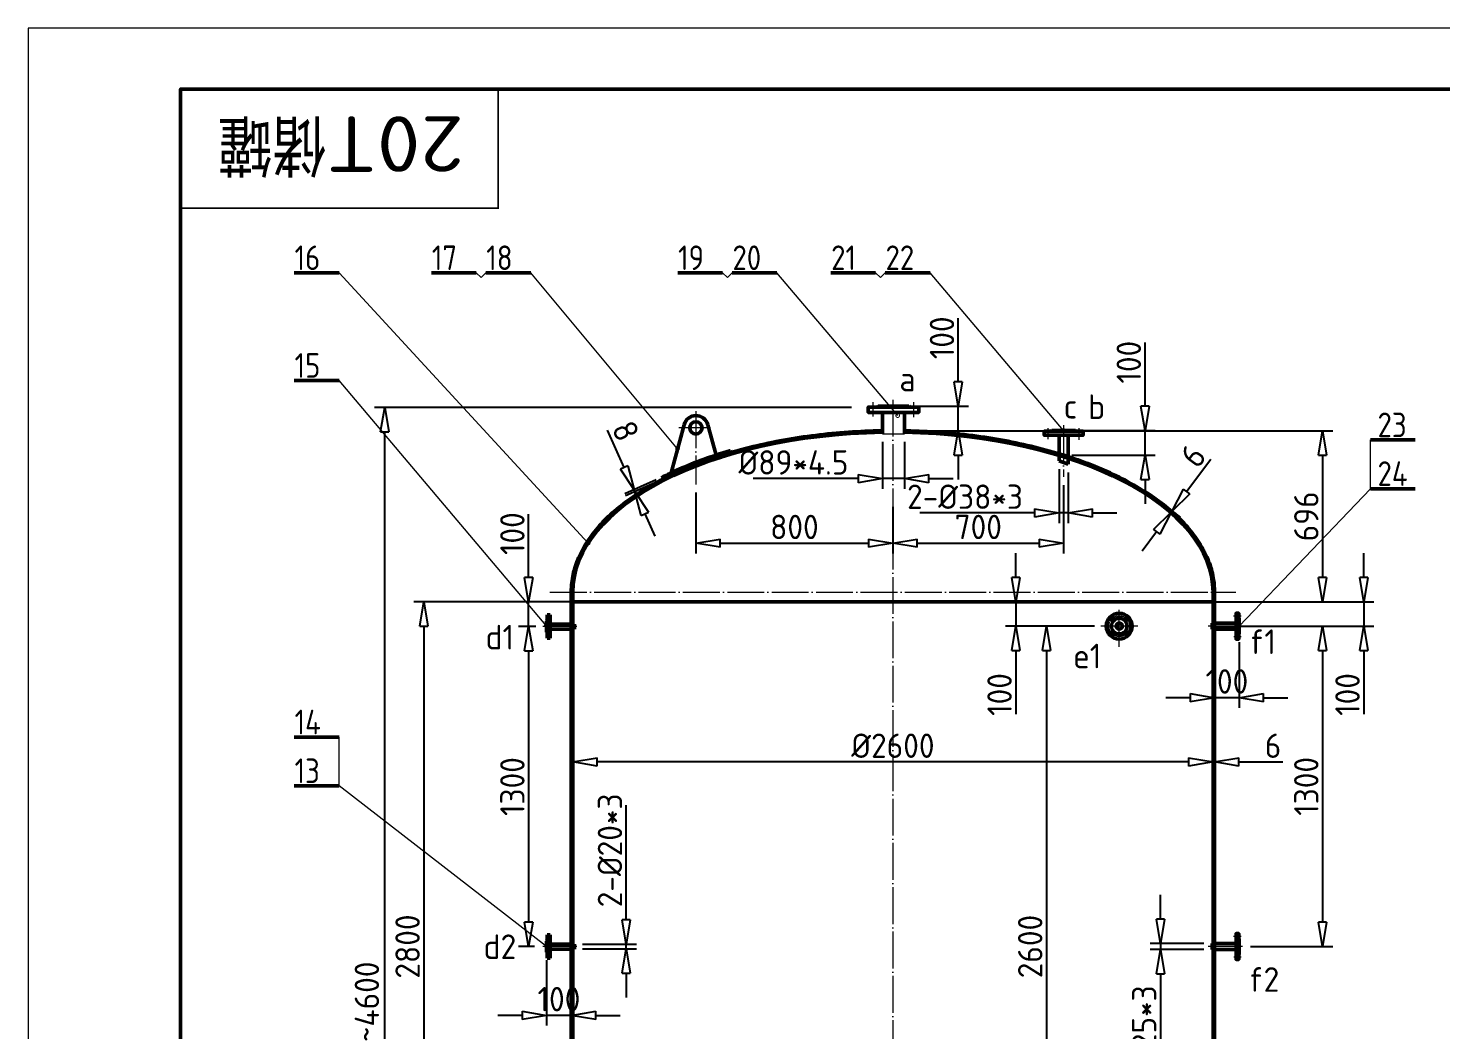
# Model space of a CAD drawing. Extents: x -45740 to 0, y 0 to 40456.
# Drawn here: x -45740 to -40004, y 36387 to 40456 of the extents above; entities that cross this region are included whole.
import ezdxf
from ezdxf.enums import TextEntityAlignment as Align

# ---------------------------------------------------------------- set-up
doc = ezdxf.new("R2010")
doc.units = 0
doc.header["$LTSCALE"] = 30
doc.header["$MEASUREMENT"] = 0
for name, pattern in [('CENTER', [6.25, 5, -0.5, 0.25, -0.5]), ('DASHDOT', [6, 5, -0.5, 0, -0.5]), ('EB_DASHDOT', [39, 30, -3, 3, -3])]:
    doc.linetypes.add(name, pattern=pattern)
doc.layers.get('0').update_dxf_attribs({"linetype": 'CONTINUOUS'})
doc.layers.get('Defpoints').update_dxf_attribs({"linetype": 'CONTINUOUS'})
doc.layers.add('02', color=1, linetype='CONTINUOUS')
for name, color, linetype, lineweight in [('1', 2, 'CONTINUOUS', 13), ('2', 1, 'CONTINUOUS', 50), ('3', 4, 'DASHDOT', 13), ('4', 2, 'CENTER', 18), ('7', 4, 'CONTINUOUS', 13)]:
    doc.layers.add(name, color=color, linetype=linetype, lineweight=lineweight)
doc.styles.add('PC_TEXTSTYLE', font='gbenor.shx', dxfattribs={"width": 1.1, "bigfont": 'gbcbig.shx'})
doc.styles.get("Standard").update_dxf_attribs({"font": 'gbenor.shx', "width": 1.1, "bigfont": 'gbcbig.shx'})
doc.dimstyles.new('ISO-25', dxfattribs={"dimscale": 33, "dimtxt": 3, "dimasz": 3, "dimexe": 1.25, "dimexo": 1, "dimgap": 0.5, "dimtad": 1, "dimdec": 0, "dimtxsty": 'Standard', "dimblk": 'CLOSEDBLANK', "dimcen": 2.5, "dimclrd": 2, "dimclre": 2, "dimclrt": 2, "dimadec": 0, "dimazin": 0, "dimtfac": 1, "dimtdec": 0, "dimtmove": 0, "dimatfit": 3, "dimldrblk": 'CLOSEDBLANK', "dimfxl": 0, "dimarcsym": 0})
doc.dimstyles.new('jx', dxfattribs={"dimscale": 10, "dimtxt": 2.5, "dimasz": 3, "dimexe": 1.25, "dimexo": 1, "dimgap": 2, "dimtad": 1, "dimdec": 0, "dimdsep": 46, "dimtxsty": 'Standard', "dimcen": 0, "dimadec": 0, "dimazin": 0, "dimtfac": 1, "dimtdec": 0, "dimtofl": 0, "dimtmove": 0, "dimatfit": 3, "dimldrblk": 'DOTSMALL', "dimfxl": 0, "dimlwd": -1, "dimlwe": -1, "dimarcsym": 0})

# ---------------------------------------------------------------- blocks, each defined once
blk = doc.blocks.new('_ClosedBlank')
at = {"color": 0, "linetype": 'Continuous', "lineweight": -2}
for p, q in [((-1, 0.167), (0, 0)), ((-1, 0.167), (-1, -0.167)), ((0, 0), (-1, -0.167))]:
    blk.add_line(p, q, dxfattribs=at)
blk = doc.blocks.new('*D29')
at = {"layer": '1', "color": 2, "lineweight": -2}
for p, q in [((-43312, 36833), (-43312, 37299.2)), ((-43489.4, 36734), (-43270.8, 36734)), ((-43489.4, 36716), (-43270.8, 36716)), ((-43312, 36716), (-43312, 36734)), ((-43312, 36617), (-43312, 36518))]:
    blk.add_line(p, q, dxfattribs=at)
at = {"layer": 'Defpoints', "color": 0}
for p in [(-43522.4, 36734), (-43522.4, 36716), (-43312, 36734)]:
    blk.add_point(p, dxfattribs=at)
at = {"layer": '1', "color": 2, "lineweight": -2, "xscale": 99, "yscale": 99, "zscale": 99}
for p, rotation in [((-43312, 36734), 270), ((-43312, 36716), 90)]:
    blk.add_blockref('_ClosedBlank', p, dxfattribs=dict(at, rotation=rotation))
at = {"layer": '1', "color": 2, "insert": (-43378, 37115.6), "char_height": 99, "attachment_point": 5, "rotation": 90}
blk.add_mtext('2-%%c20*3', dxfattribs=at)
blk = doc.blocks.new('*D32')
at = {"layer": '1', "color": 2, "lineweight": -2}
for p, q in [((-41418, 38026.8), (-41646.6, 38026.8)), ((-41605.4, 37927.8), (-41605.4, 35522.2)), ((-41418, 35423.2), (-41646.6, 35423.2))]:
    blk.add_line(p, q, dxfattribs=at)
at = {"layer": 'Defpoints', "color": 0}
for p in [(-41385, 38026.8), (-41605.4, 35423.2), (-41385, 35423.2)]:
    blk.add_point(p, dxfattribs=at)
at = {"layer": '1', "color": 2, "lineweight": -2, "xscale": 99, "yscale": 99, "zscale": 99}
for p, rotation in [((-41605.4, 38026.8), 90), ((-41605.4, 35423.2), 270)]:
    blk.add_blockref('_ClosedBlank', p, dxfattribs=dict(at, rotation=rotation))
at = {"layer": '1', "color": 2, "insert": (-41671.4, 36725), "char_height": 99, "attachment_point": 5, "rotation": 90}
blk.add_mtext('2600', dxfattribs=at)
blk = doc.blocks.new('*D33')
at = {"layer": '1', "color": 2, "lineweight": -2}
for p, q in [((-40316.9, 38224), (-40316.9, 38323)), ((-40890, 38125), (-40275.6, 38125)), ((-40316.9, 38125), (-40316.9, 38026.8)), ((-40915.5, 38026.8), (-40275.6, 38026.8)), ((-40316.9, 37927.8), (-40316.9, 37669.6))]:
    blk.add_line(p, q, dxfattribs=at)
at = {"layer": 'Defpoints', "color": 0}
for p in [(-40923, 38125), (-40316.9, 38125), (-40948.5, 38026.8)]:
    blk.add_point(p, dxfattribs=at)
at = {"layer": '1', "color": 2, "lineweight": -2, "xscale": 99, "yscale": 99, "zscale": 99}
for p, rotation in [((-40316.9, 38125), 270), ((-40316.9, 38026.8), 90)]:
    blk.add_blockref('_ClosedBlank', p, dxfattribs=dict(at, rotation=rotation))
at = {"layer": '1', "color": 2, "insert": (-40382.9, 37749.2), "char_height": 99, "attachment_point": 5, "rotation": 90}
blk.add_mtext('100', dxfattribs=at)
blk = doc.blocks.new('*D34')
at = {"layer": '1', "color": 2, "lineweight": -2}
for p, q in [((-43029, 38569.5), (-43029, 38322.5)), ((-42229, 38447.8), (-42229, 38322.5)), ((-42930, 38363.7), (-42328, 38363.7))]:
    blk.add_line(p, q, dxfattribs=at)
at = {"layer": 'Defpoints', "color": 0}
for p in [(-43029, 38602.5), (-42229, 38480.8), (-42229, 38363.7)]:
    blk.add_point(p, dxfattribs=at)
at = {"layer": '1', "color": 2, "lineweight": -2, "xscale": 99, "yscale": 99, "zscale": 99, "rotation": 180}
blk.add_blockref('_ClosedBlank', (-43029, 38363.7), dxfattribs=at)
at = {"layer": '1', "color": 2, "lineweight": -2, "xscale": 99, "yscale": 99, "zscale": 99}
blk.add_blockref('_ClosedBlank', (-42229, 38363.7), dxfattribs=at)
at = {"layer": '1', "color": 2, "insert": (-42629, 38429.7), "char_height": 99, "attachment_point": 5}
blk.add_mtext('800', dxfattribs=at)
blk = doc.blocks.new('*D30')
at = {"layer": '1', "color": 2, "lineweight": -2}
for p, q in [((-41963.7, 39019.7), (-41963.7, 39277.9)), ((-42131.3, 38920.7), (-41922.4, 38920.7)), ((-41963.7, 38820.6), (-41963.7, 38920.7)), ((-42149.2, 38820.6), (-41922.4, 38820.6)), ((-41963.7, 38721.6), (-41963.7, 38622.6))]:
    blk.add_line(p, q, dxfattribs=at)
at = {"layer": 'Defpoints', "color": 0}
for p in [(-42164.3, 38920.7), (-42182.2, 38820.6), (-41963.7, 38820.6)]:
    blk.add_point(p, dxfattribs=at)
at = {"layer": '1', "color": 2, "lineweight": -2, "xscale": 99, "yscale": 99, "zscale": 99}
for p, rotation in [((-41963.7, 38920.7), 270), ((-41963.7, 38820.6), 90)]:
    blk.add_blockref('_ClosedBlank', p, dxfattribs=dict(at, rotation=rotation))
at = {"layer": '1', "color": 2, "insert": (-42029.7, 39198.3), "char_height": 99, "attachment_point": 5, "rotation": 90}
blk.add_mtext('100', dxfattribs=at)
blk = doc.blocks.new('*D31')
at = {"layer": '1', "color": 2, "lineweight": -2}
for p, q in [((-43708.2, 38224), (-43708.2, 38482.3)), ((-43466.5, 38125), (-43749.5, 38125)), ((-43708.2, 38025), (-43708.2, 38125)), ((-43679.4, 38025), (-43749.5, 38025)), ((-43708.2, 37926), (-43708.2, 37827))]:
    blk.add_line(p, q, dxfattribs=at)
at = {"layer": 'Defpoints', "color": 0}
for p in [(-43708.2, 38125), (-43433.5, 38125), (-43646.4, 38025)]:
    blk.add_point(p, dxfattribs=at)
at = {"layer": '1', "color": 2, "lineweight": -2, "xscale": 99, "yscale": 99, "zscale": 99}
for p, rotation in [((-43708.2, 38125), 270), ((-43708.2, 38025), 90)]:
    blk.add_blockref('_ClosedBlank', p, dxfattribs=dict(at, rotation=rotation))
at = {"layer": '1', "color": 2, "insert": (-43774.2, 38402.7), "char_height": 99, "attachment_point": 5, "rotation": 90}
blk.add_mtext('100', dxfattribs=at)
blk = doc.blocks.new('*D36')
at = {"layer": '1', "color": 2, "lineweight": -2}
for p, q in [((-41535.8, 38600.2), (-41535.8, 38322.5)), ((-42229, 38511.5), (-42229, 38322.5)), ((-42130, 38363.7), (-41634.8, 38363.7))]:
    blk.add_line(p, q, dxfattribs=at)
at = {"layer": 'Defpoints', "color": 0}
for p in [(-41535.8, 38633.2), (-42229, 38544.5), (-41535.8, 38363.7)]:
    blk.add_point(p, dxfattribs=at)
at = {"layer": '1', "color": 2, "lineweight": -2, "xscale": 99, "yscale": 99, "zscale": 99, "rotation": 180}
blk.add_blockref('_ClosedBlank', (-42229, 38363.7), dxfattribs=at)
at = {"layer": '1', "color": 2, "lineweight": -2, "xscale": 99, "yscale": 99, "zscale": 99}
blk.add_blockref('_ClosedBlank', (-41535.8, 38363.7), dxfattribs=at)
at = {"layer": '1', "color": 2, "insert": (-41882.4, 38429.7), "char_height": 99, "attachment_point": 5}
blk.add_mtext('700', dxfattribs=at)
blk = doc.blocks.new('*D37')
at = {"layer": '1', "color": 2, "lineweight": -2}
for p, q in [((-43562, 38125), (-44175, 38125)), ((-44133.8, 38026), (-44133.8, 35424)), ((-43562, 35325), (-44175, 35325))]:
    blk.add_line(p, q, dxfattribs=at)
at = {"layer": 'Defpoints', "color": 0}
for p in [(-43529, 38125), (-44133.8, 35325), (-43529, 35325)]:
    blk.add_point(p, dxfattribs=at)
at = {"layer": '1', "color": 2, "lineweight": -2, "xscale": 99, "yscale": 99, "zscale": 99}
for p, rotation in [((-44133.8, 38125), 90), ((-44133.8, 35325), 270)]:
    blk.add_blockref('_ClosedBlank', p, dxfattribs=dict(at, rotation=rotation))
at = {"layer": '1', "color": 2, "insert": (-44199.8, 36725), "char_height": 99, "attachment_point": 5, "rotation": 90}
blk.add_mtext('2800', dxfattribs=at)
blk = doc.blocks.new('*D38')
at = {"layer": '1', "color": 2, "lineweight": -2}
for p, q in [((-42396.6, 38915.7), (-44334, 38915.7)), ((-44292.8, 34184), (-44292.8, 38816.7)), ((-43686.2, 34085), (-44334, 34085))]:
    blk.add_line(p, q, dxfattribs=at)
at = {"layer": 'Defpoints', "color": 0}
for p in [(-44292.8, 38915.7), (-42363.6, 38915.7), (-43653.2, 34085)]:
    blk.add_point(p, dxfattribs=at)
at = {"layer": '1', "color": 2, "lineweight": -2, "xscale": 99, "yscale": 99, "zscale": 99}
for p, rotation in [((-44292.8, 38915.7), 90), ((-44292.8, 34085), 270)]:
    blk.add_blockref('_ClosedBlank', p, dxfattribs=dict(at, rotation=rotation))
at = {"layer": '1', "color": 2, "insert": (-44365, 36500.4), "char_height": 99, "attachment_point": 5, "rotation": 90}
blk.add_mtext('~4600', dxfattribs=at)
blk = doc.blocks.new('*D39')
at = {"layer": '1', "color": 2, "lineweight": -2}
for p, q in [((-42149.3, 38820.6), (-40443, 38820.6)), ((-40484.3, 38721.6), (-40484.3, 38224)), ((-43496, 38125), (-40443, 38125))]:
    blk.add_line(p, q, dxfattribs=at)
at = {"layer": 'Defpoints', "color": 0}
for p in [(-42182.3, 38820.6), (-43529, 38125), (-40484.3, 38125)]:
    blk.add_point(p, dxfattribs=at)
at = {"layer": '1', "color": 2, "lineweight": -2, "xscale": 99, "yscale": 99, "zscale": 99}
for p, rotation in [((-40484.3, 38820.6), 90), ((-40484.3, 38125), 270)]:
    blk.add_blockref('_ClosedBlank', p, dxfattribs=dict(at, rotation=rotation))
at = {"layer": '1', "color": 2, "insert": (-40550.3, 38472.8), "char_height": 99, "attachment_point": 5, "rotation": 90}
blk.add_mtext('696', dxfattribs=at)
blk = doc.blocks.new('*D40')
at = {"layer": '1', "color": 2, "lineweight": -2}
for p, q in [((-43529, 37460.2), (-43529, 37516.1)), ((-40929, 37460.2), (-40929, 37516.1)), ((-41028, 37474.9), (-43430, 37474.9))]:
    blk.add_line(p, q, dxfattribs=at)
at = {"layer": 'Defpoints', "color": 0}
for p in [(-43529, 37474.9), (-43529, 37427.2), (-40929, 37427.2)]:
    blk.add_point(p, dxfattribs=at)
at = {"layer": '1', "color": 2, "lineweight": -2, "xscale": 99, "yscale": 99, "zscale": 99, "rotation": 180}
blk.add_blockref('_ClosedBlank', (-43529, 37474.9), dxfattribs=at)
at = {"layer": '1', "color": 2, "lineweight": -2, "xscale": 99, "yscale": 99, "zscale": 99}
blk.add_blockref('_ClosedBlank', (-40929, 37474.9), dxfattribs=at)
at = {"layer": '1', "color": 2, "insert": (-42229, 37540.9), "char_height": 99, "attachment_point": 5}
blk.add_mtext('%%c2600', dxfattribs=at)
blk = doc.blocks.new('*D59')
at = {"layer": '1', "color": 2, "lineweight": -2}
for p, q in [((-41554.5, 38664.9), (-41554.5, 38445.3)), ((-41517, 38651.3), (-41517, 38445.3)), ((-41653.5, 38486.6), (-42119.6, 38486.6)), ((-41517, 38486.6), (-41554.5, 38486.6)), ((-41418, 38486.6), (-41319, 38486.6))]:
    blk.add_line(p, q, dxfattribs=at)
at = {"layer": 'Defpoints', "color": 0}
for p in [(-41554.5, 38697.9), (-41517, 38684.3), (-41517, 38486.6)]:
    blk.add_point(p, dxfattribs=at)
at = {"layer": '1', "color": 2, "lineweight": -2, "xscale": 99, "yscale": 99, "zscale": 99}
blk.add_blockref('_ClosedBlank', (-41554.5, 38486.6), dxfattribs=at)
at = {"layer": '1', "color": 2, "lineweight": -2, "xscale": 99, "yscale": 99, "zscale": 99, "rotation": 180}
blk.add_blockref('_ClosedBlank', (-41517, 38486.6), dxfattribs=at)
at = {"layer": '1', "color": 2, "insert": (-41936.1, 38552.6), "char_height": 99, "attachment_point": 5}
blk.add_mtext('2-%%c38*3', dxfattribs=at)
blk = doc.blocks.new('*D60')
at = {"layer": '1', "color": 2, "lineweight": -2}
for p, q in [((-42271.1, 38775.6), (-42271.1, 38584.8)), ((-42182.2, 38775.6), (-42182.2, 38584.8)), ((-42370.1, 38626), (-42796.6, 38626)), ((-42182.2, 38626), (-42271.1, 38626)), ((-42083.2, 38626), (-41984.2, 38626))]:
    blk.add_line(p, q, dxfattribs=at)
at = {"layer": 'Defpoints', "color": 0}
for p in [(-42271.1, 38808.6), (-42182.2, 38808.6), (-42271.1, 38626)]:
    blk.add_point(p, dxfattribs=at)
at = {"layer": '1', "color": 2, "lineweight": -2, "xscale": 99, "yscale": 99, "zscale": 99}
blk.add_blockref('_ClosedBlank', (-42271.1, 38626), dxfattribs=at)
at = {"layer": '1', "color": 2, "lineweight": -2, "xscale": 99, "yscale": 99, "zscale": 99, "rotation": 180}
blk.add_blockref('_ClosedBlank', (-42182.2, 38626), dxfattribs=at)
at = {"layer": '1', "color": 2, "insert": (-42632.9, 38692), "char_height": 99, "attachment_point": 5}
blk.add_mtext('%%c89*4.5', dxfattribs=at)
blk = doc.blocks.new('*D61')
at = {"layer": '1', "color": 2, "lineweight": -2}
for p, q in [((-40822.7, 37961.9), (-40822.7, 37694.7)), ((-40923, 37833.2), (-40923, 37694.7)), ((-41022, 37736), (-41121, 37736)), ((-40822.7, 37736), (-40923, 37736)), ((-40723.7, 37736), (-40624.7, 37736))]:
    blk.add_line(p, q, dxfattribs=at)
at = {"layer": 'Defpoints', "color": 0}
for p in [(-40822.7, 37994.9), (-40923, 37866.2), (-40923, 37736)]:
    blk.add_point(p, dxfattribs=at)
at = {"layer": '1', "color": 2, "lineweight": -2, "xscale": 99, "yscale": 99, "zscale": 99}
blk.add_blockref('_ClosedBlank', (-40923, 37736), dxfattribs=at)
at = {"layer": '1', "color": 2, "lineweight": -2, "xscale": 99, "yscale": 99, "zscale": 99, "rotation": 180}
blk.add_blockref('_ClosedBlank', (-40822.7, 37736), dxfattribs=at)
at = {"layer": '1', "color": 2, "insert": (-40872.8, 37802), "char_height": 99, "attachment_point": 5}
blk.add_mtext('100', dxfattribs=at)
blk = doc.blocks.new('*D62')
at = {"layer": '1', "color": 2, "lineweight": -2}
for p, q in [((-41142.6, 36836.5), (-41142.6, 36935.5)), ((-40965.9, 36737.5), (-41183.9, 36737.5)), ((-40965.9, 36712.5), (-41183.9, 36712.5)), ((-41142.6, 36737.5), (-41142.6, 36712.5)), ((-41142.6, 36613.5), (-41142.6, 36147.4))]:
    blk.add_line(p, q, dxfattribs=at)
at = {"layer": 'Defpoints', "color": 0}
for p in [(-41142.6, 36712.5), (-40932.9, 36737.5), (-40932.9, 36712.5)]:
    blk.add_point(p, dxfattribs=at)
at = {"layer": '1', "color": 2, "lineweight": -2, "xscale": 99, "yscale": 99, "zscale": 99}
for p, rotation in [((-41142.6, 36737.5), 270), ((-41142.6, 36712.5), 90)]:
    blk.add_blockref('_ClosedBlank', p, dxfattribs=dict(at, rotation=rotation))
at = {"layer": '1', "color": 2, "insert": (-41208.6, 36331), "char_height": 99, "attachment_point": 5, "rotation": 90}
blk.add_mtext('4-%%c25*3', dxfattribs=at)
blk = doc.blocks.new('*D64')
at = {"layer": '1', "color": 2, "lineweight": -2}
for p, q in [((-40776.7, 38026.8), (-40443, 38026.8)), ((-40484.3, 37927.8), (-40484.3, 36824)), ((-40776.7, 36725), (-40443, 36725))]:
    blk.add_line(p, q, dxfattribs=at)
at = {"layer": 'Defpoints', "color": 0}
for p in [(-40809.7, 38026.8), (-40809.7, 36725), (-40484.3, 36725)]:
    blk.add_point(p, dxfattribs=at)
at = {"layer": '1', "color": 2, "lineweight": -2, "xscale": 99, "yscale": 99, "zscale": 99}
for p, rotation in [((-40484.3, 38026.8), 90), ((-40484.3, 36725), 270)]:
    blk.add_blockref('_ClosedBlank', p, dxfattribs=dict(at, rotation=rotation))
at = {"layer": '1', "color": 2, "insert": (-40550.3, 37375.9), "char_height": 99, "attachment_point": 5, "rotation": 90}
blk.add_mtext('1300', dxfattribs=at)
blk = doc.blocks.new('*D65')
at = {"layer": '1', "color": 2, "lineweight": -2}
for p, q in [((-41205, 38920.6), (-41205, 39178.8)), ((-41502.8, 38821.6), (-41163.8, 38821.6)), ((-41205, 38721.2), (-41205, 38821.6)), ((-41502.8, 38721.2), (-41163.8, 38721.2)), ((-41205, 38622.2), (-41205, 38523.2))]:
    blk.add_line(p, q, dxfattribs=at)
at = {"layer": 'Defpoints', "color": 0}
for p in [(-41535.8, 38821.6), (-41535.8, 38721.2), (-41205, 38721.2)]:
    blk.add_point(p, dxfattribs=at)
at = {"layer": '1', "color": 2, "lineweight": -2, "xscale": 99, "yscale": 99, "zscale": 99}
for p, rotation in [((-41205, 38821.6), 270), ((-41205, 38721.2), 90)]:
    blk.add_blockref('_ClosedBlank', p, dxfattribs=dict(at, rotation=rotation))
at = {"layer": '1', "color": 2, "insert": (-41271, 39099.2), "char_height": 99, "attachment_point": 5, "rotation": 90}
blk.add_mtext('100', dxfattribs=at)
blk = doc.blocks.new('*D66')
at = {"layer": '1', "color": 2, "lineweight": -2}
for p, q in [((-40929, 37461.7), (-40929, 37516.1)), ((-40923, 37461.7), (-40923, 37516.1)), ((-41028, 37474.9), (-41127, 37474.9)), ((-40929, 37474.9), (-40923, 37474.9)), ((-40824, 37474.9), (-40645.8, 37474.9))]:
    blk.add_line(p, q, dxfattribs=at)
at = {"layer": 'Defpoints', "color": 0}
for p in [(-40923, 37474.9), (-40929, 37428.7), (-40923, 37428.7)]:
    blk.add_point(p, dxfattribs=at)
at = {"layer": '1', "color": 2, "lineweight": -2, "xscale": 99, "yscale": 99, "zscale": 99}
blk.add_blockref('_ClosedBlank', (-40929, 37474.9), dxfattribs=at)
at = {"layer": '1', "color": 2, "lineweight": -2, "xscale": 99, "yscale": 99, "zscale": 99, "rotation": 180}
blk.add_blockref('_ClosedBlank', (-40923, 37474.9), dxfattribs=at)
at = {"layer": '1', "color": 2, "insert": (-40685.4, 37540.9), "char_height": 99, "attachment_point": 5}
blk.add_mtext('6', dxfattribs=at)
blk = doc.blocks.new('*D67')
at = {"layer": '1', "color": 2, "lineweight": -2}
for p, q in [((-43684.1, 38025), (-43749.5, 38025)), ((-43708.2, 37926), (-43708.2, 36824)), ((-43684.1, 36725), (-43749.5, 36725))]:
    blk.add_line(p, q, dxfattribs=at)
at = {"layer": 'Defpoints', "color": 0}
for p in [(-43651.1, 38025), (-43708.2, 36725), (-43651.1, 36725)]:
    blk.add_point(p, dxfattribs=at)
at = {"layer": '1', "color": 2, "lineweight": -2, "xscale": 99, "yscale": 99, "zscale": 99}
for p, rotation in [((-43708.2, 38025), 90), ((-43708.2, 36725), 270)]:
    blk.add_blockref('_ClosedBlank', p, dxfattribs=dict(at, rotation=rotation))
at = {"layer": '1', "color": 2, "insert": (-43774.2, 37375), "char_height": 99, "attachment_point": 5, "rotation": 90}
blk.add_mtext('1300', dxfattribs=at)
blk = doc.blocks.new('*D68')
at = {"layer": '1', "color": 2, "lineweight": -2}
for p, q in [((-43635, 36669.5), (-43635, 36404.1)), ((-43535, 36671.3), (-43535, 36404.1)), ((-43734, 36445.3), (-43833, 36445.3)), ((-43535, 36445.3), (-43635, 36445.3)), ((-43436, 36445.3), (-43337, 36445.3))]:
    blk.add_line(p, q, dxfattribs=at)
at = {"layer": 'Defpoints', "color": 0}
for p in [(-43635, 36702.5), (-43535, 36704.3), (-43635, 36445.3)]:
    blk.add_point(p, dxfattribs=at)
at = {"layer": '1', "color": 2, "lineweight": -2, "xscale": 99, "yscale": 99, "zscale": 99}
blk.add_blockref('_ClosedBlank', (-43635, 36445.3), dxfattribs=at)
at = {"layer": '1', "color": 2, "lineweight": -2, "xscale": 99, "yscale": 99, "zscale": 99, "rotation": 180}
blk.add_blockref('_ClosedBlank', (-43535, 36445.3), dxfattribs=at)
at = {"layer": '1', "color": 2, "insert": (-43585, 36511.3), "char_height": 99, "attachment_point": 5}
blk.add_mtext('100', dxfattribs=at)
blk = doc.blocks.new('*D69')
at = {"layer": '1', "color": 2, "lineweight": -2}
for p, q in [((-41729.8, 38224), (-41729.8, 38323)), ((-41411, 38125), (-41771.1, 38125)), ((-41729.8, 38125), (-41729.8, 38026.8)), ((-41411, 38026.8), (-41771.1, 38026.8)), ((-41729.8, 37927.8), (-41729.8, 37669.6))]:
    blk.add_line(p, q, dxfattribs=at)
at = {"layer": 'Defpoints', "color": 0}
for p in [(-41378, 38125), (-41729.8, 38026.8), (-41378, 38026.8)]:
    blk.add_point(p, dxfattribs=at)
at = {"layer": '1', "color": 2, "lineweight": -2, "xscale": 99, "yscale": 99, "zscale": 99}
for p, rotation in [((-41729.8, 38125), 270), ((-41729.8, 38026.8), 90)]:
    blk.add_blockref('_ClosedBlank', p, dxfattribs=dict(at, rotation=rotation))
at = {"layer": '1', "color": 2, "insert": (-41795.8, 37749.2), "char_height": 99, "attachment_point": 5, "rotation": 90}
blk.add_mtext('100', dxfattribs=at)
blk = doc.blocks.new('_DotSmall')
at = {"color": 0, "linetype": 'ByBlock', "const_width": 0.5}
blk.add_lwpolyline([(-0.0625, 0, 1), (0.0625, 0, 1)], format="xyb", close=True, dxfattribs=at)
blk = doc.blocks.new('*D79')
at = {"layer": '1', "color": 2, "lineweight": -2}
for p, q in [((-41036.1, 38573.6), (-40937.9, 38705.1)), ((-41122.4, 38507), (-41065.9, 38464.8)), ((-41118.8, 38511.8), (-41062.3, 38469.6)), ((-41098.9, 38489.5), (-41095.3, 38494.3)), ((-41158.2, 38410.1), (-41217.4, 38330.8))]:
    blk.add_line(p, q, dxfattribs=at)
at = {"layer": 'Defpoints', "color": 0}
for p in [(-41148.8, 38526.7), (-41145.2, 38531.5), (-41095.3, 38494.3)]:
    blk.add_point(p, dxfattribs=at)
at = {"layer": '1', "color": 2, "lineweight": -2, "xscale": 99, "yscale": 99, "zscale": 99}
for p, rotation in [((-41095.3, 38494.3), 233.2524974922059), ((-41098.9, 38489.5), 53.25249749220585)]:
    blk.add_blockref('_ClosedBlank', p, dxfattribs=dict(at, rotation=rotation))
at = {"layer": '1', "color": 2, "insert": (-41010.3, 38718.5), "char_height": 99, "attachment_point": 5, "rotation": 53.2525}
blk.add_mtext('6', dxfattribs=at)
blk = doc.blocks.new('*D80')
at = {"layer": '1', "color": 2, "lineweight": -2}
for p, q in [((-43320.1, 38671.2), (-43388.1, 38823.3)), ((-43190.1, 38620.8), (-43317.4, 38564)), ((-43186.9, 38613.6), (-43314.2, 38556.8)), ((-43276.5, 38573.6), (-43279.7, 38580.8)), ((-43236.2, 38483.2), (-43195.8, 38392.8))]:
    blk.add_line(p, q, dxfattribs=at)
at = {"layer": 'Defpoints', "color": 0}
for p in [(-43160, 38634.3), (-43156.8, 38627.1), (-43279.7, 38580.8)]:
    blk.add_point(p, dxfattribs=at)
at = {"layer": '1', "color": 2, "lineweight": -2, "xscale": 99, "yscale": 99, "zscale": 99}
for p, rotation in [((-43279.7, 38580.8), 294.0656527845289), ((-43276.5, 38573.6), 114.0656527845289)]:
    blk.add_blockref('_ClosedBlank', p, dxfattribs=dict(at, rotation=rotation))
at = {"layer": '1', "color": 2, "insert": (-43314, 38819.4), "char_height": 99, "attachment_point": 5, "rotation": 294.06565}
blk.add_mtext('8', dxfattribs=at)

msp = doc.modelspace()

# ---------------------------------------------------------------- linework, layer by layer
at = {"layer": '1'}
for p, q in [((-43920.6, 39462.2), (-43901.1, 39442.7)), ((-43881.6, 39462.2), (-43901.1, 39442.7)), ((-42920.8, 39462.2), (-42901.3, 39442.7)), ((-42881.8, 39462.2), (-42901.3, 39442.7)), ((-42299.1, 39462.2), (-42279.6, 39442.7)), ((-42260.1, 39462.2), (-42279.6, 39442.7)), ((-42271.1, 38808.6), (-42182.2, 38808.6)), ((-40289.7, 38585.1), (-40289.7, 38783.1)), ((-41330.7, 38047.8), (-41348.7, 38065.8)), ((-41288.6, 38048), (-41270.6, 38066)), ((-41330.5, 38005.7), (-41348.6, 37987.7)), ((-41288.4, 38005.9), (-41270.4, 37987.9)), ((-44478.1, 37377.9), (-44478.1, 37576))]:
    msp.add_line(p, q, dxfattribs=at)
msp.add_lwpolyline([(-35345.2, 25754.5), (-35345.2, 40456), (-45740.2, 40456), (-45740.2, 25754.5)], close=True, dxfattribs=at)
at = {"layer": '2'}
for p, q in [((-44660.1, 39462.2), (-44478.1, 39462.2)), ((-44102.5, 39462.2), (-43920.6, 39462.2)), ((-43881.6, 39462.2), (-43699.6, 39462.2)), ((-43102.7, 39462.2), (-42920.8, 39462.2)), ((-42881.8, 39462.2), (-42699.8, 39462.2)), ((-42481.1, 39462.2), (-42299.1, 39462.2)), ((-42260.1, 39462.2), (-42078.2, 39462.2)), ((-44660.1, 39024.6), (-44478.1, 39024.6)), ((-42289.1, 38920.7), (-42293.7, 38916.8)), ((-42226.7, 38920.7), (-42289.1, 38920.7)), ((-42226.7, 38920.7), (-42164.3, 38920.7)), ((-42164.3, 38920.7), (-42159.6, 38916.8)), ((-43077.3, 38845.1), (-43129.8, 38649.2)), ((-42980.7, 38845.1), (-42946.6, 38721.8)), ((-41583.6, 38821.6), (-41587.2, 38818.6)), ((-41535.8, 38821.6), (-41583.6, 38821.6)), ((-41535.8, 38821.6), (-41487.9, 38821.6)), ((-41487.9, 38821.6), (-41484.3, 38818.6)), ((-40289.7, 38783.1), (-40107.8, 38783.1)), ((-42888, 38739.9), (-42885.2, 38731.6)), ((-41554.5, 38697.9), (-41517, 38684.3)), ((-43168.9, 38629.9), (-43164.9, 38623.1)), ((-40289.7, 38585.1), (-40107.8, 38585.1)), ((-43535, 38125), (-43535, 38165)), ((-43529, 38125), (-43529, 38165)), ((-40929, 38125), (-40929, 38165)), ((-40923, 38125), (-40923, 38165)), ((-43535, 38125), (-40923, 38125)), ((-43535, 38125), (-43535, 36038)), ((-43529, 38125), (-43529, 36038)), ((-40929, 35325), (-40929, 38125)), ((-40923, 35325), (-40923, 38125)), ((-43633, 38049.5), (-43635, 38047.5)), ((-43635, 38047.5), (-43635, 38002.5)), ((-43633, 38072.5), (-43633, 38049.5)), ((-43621, 38072.5), (-43633, 38072.5)), ((-43633, 38049.5), (-43633, 38000.5)), ((-43621, 37977.5), (-43621, 38072.5)), ((-43522.4, 38035), (-43621, 38035)), ((-43522.4, 38035), (-43522.4, 38015)), ((-40932.9, 38039.3), (-40932.9, 38014.3)), ((-40822.7, 38058.7), (-40824.7, 38061.1)), ((-40822.7, 38026.8), (-40822.7, 38058.7)), ((-43635, 38002.5), (-43633, 38000.5)), ((-43633, 38000.5), (-43633, 37977.5)), ((-43633, 37977.5), (-43621, 37977.5)), ((-43522.4, 38015), (-43621, 38015)), ((-40822.7, 37994.9), (-40824.7, 37992.6)), ((-40822.7, 38026.8), (-40822.7, 37994.9)), ((-44660.1, 37576), (-44478.1, 37576)), ((-44660.1, 37377.9), (-44478.1, 37377.9)), ((-43621, 36772.5), (-43633, 36772.5)), ((-43633, 36772.5), (-43633, 36749.5)), ((-43621, 36677.5), (-43621, 36772.5)), ((-43633, 36749.5), (-43635, 36747.5)), ((-43635, 36747.5), (-43635, 36702.5)), ((-43633, 36749.5), (-43633, 36700.5)), ((-43522.4, 36735), (-43621, 36735)), ((-43522.4, 36715), (-43621, 36715)), ((-43522.4, 36735), (-43522.4, 36715)), ((-40932.9, 36737.5), (-40932.9, 36712.5)), ((-40822.7, 36756.9), (-40824.7, 36759.3)), ((-40822.7, 36725), (-40822.7, 36756.9)), ((-40822.7, 36725), (-40822.7, 36693.1)), ((-43635, 36702.5), (-43633, 36700.5)), ((-43633, 36700.5), (-43633, 36677.5)), ((-43633, 36677.5), (-43621, 36677.5)), ((-40822.7, 36693.1), (-40824.7, 36690.8))]:
    msp.add_line(p, q, dxfattribs=at)
for points in [[(-45121.4, 26002), (-35592.7, 26002), (-35592.7, 40208.5), (-45121.4, 40208.5)], [(-42124, 38895.3), (-42329.3, 38895.3), (-42329.3, 38916.8), (-42124, 38916.8)], [(-42329.3, 38895.3), (-42124, 38895.3), (-42124, 38916.8), (-42329.3, 38916.8)], [(-41614.5, 38802.1), (-41457, 38802.1), (-41457, 38818.6), (-41614.5, 38818.6)], [(-41457, 38802.1), (-41614.5, 38802.1), (-41614.5, 38818.6), (-41457, 38818.6)], [(-40835.7, 38079.3), (-40835.7, 37974.3), (-40824.7, 37974.3), (-40824.7, 38079.3)], [(-40835.7, 37974.3), (-40835.7, 38079.3), (-40824.7, 38079.3), (-40824.7, 37974.3)], [(-40835.7, 36672.5), (-40835.7, 36777.5), (-40824.7, 36777.5), (-40824.7, 36672.5)], [(-40835.7, 36777.5), (-40835.7, 36672.5), (-40824.7, 36672.5), (-40824.7, 36777.5)]]:
    msp.add_lwpolyline(points, close=True, dxfattribs=at)
for points in [[(-42271.1, 38808.6), (-42271.1, 38895.3), (-42182.2, 38895.3), (-42182.2, 38808.6)], [(-41554.5, 38697.9), (-41554.5, 38802.1), (-41517, 38802.1), (-41517, 38684.3)], [(-40932.9, 38014.3), (-40835.7, 38014.3), (-40835.7, 38039.3), (-40932.9, 38039.3)], [(-40932.9, 36712.5), (-40835.7, 36712.5), (-40835.7, 36737.5), (-40932.9, 36737.5)]]:
    msp.add_lwpolyline(points, dxfattribs=at)
for centre, radius in [((-43029, 38832.2), 25), ((-41309.8, 38026.8), 52.5), ((-41339.7, 38056.8), 6.5), ((-41309.8, 38026.8), 31.9), ((-41309.8, 38026.8), 12.5), ((-41279.6, 38057), 6.5), ((-41339.5, 37996.7), 6.5), ((-41279.4, 37996.9), 6.5)]:
    msp.add_circle(centre, radius, dxfattribs=at)
msp.add_arc((-43029, 38832.2), 50, 15, 165, dxfattribs=at)
for start_param, end_param in [(4.74486, 6.283185), (3.141593, 4.676462)]:
    msp.add_ellipse((-42229, 38165), major_axis=(-1300, 0), ratio=0.5, start_param=start_param, end_param=end_param, dxfattribs=at)
for points, knots in [([(-42271.2, 38820.7), (-42283.7, 38820.5), (-42296.3, 38820.2), (-42353.8, 38818.4), (-42398.7, 38815.9), (-42487.6, 38808.5), (-42531.7, 38803.6), (-42618.7, 38791.6), (-42661.6, 38784.5), (-42745.6, 38768.1), (-42786.8, 38758.8), (-42867, 38738.1), (-42906, 38726.7), (-42981.5, 38701.9), (-43017.9, 38688.6), (-43088, 38660), (-43121.5, 38644.8), (-43185.2, 38612.8), (-43215.5, 38595.9), (-43272.3, 38560.7), (-43298.9, 38542.4), (-43348.2, 38504.3), (-43370.9, 38484.7), (-43412.1, 38444.2), (-43430.6, 38423.4), (-43463.3, 38381), (-43477.5, 38359.3), (-43501.2, 38315.3), (-43510.9, 38292.9), (-43525.4, 38247.8), (-43530.4, 38225), (-43534.3, 38189.8), (-43535, 38177.4), (-43535, 38165)], [4.744785, 4.744785, 4.744785, 4.744785, 4.773672, 4.773672, 4.877494, 4.877494, 4.981316, 4.981316, 5.085138, 5.085138, 5.18896, 5.18896, 5.292782, 5.292782, 5.396604, 5.396604, 5.500425, 5.500425, 5.604247, 5.604247, 5.708069, 5.708069, 5.811891, 5.811891, 5.915713, 5.915713, 6.019535, 6.019535, 6.123357, 6.123357, 6.227179, 6.227179, 6.283185, 6.283185, 6.283185, 6.283185]), ([(-40923, 38165), (-40923, 38181.5), (-40924.2, 38198), (-40930.1, 38237.3), (-40935.9, 38260), (-40952.1, 38305), (-40962.6, 38327.3), (-40988, 38371.1), (-41003, 38392.6), (-41037.2, 38434.7), (-41056.5, 38455.3), (-41099.2, 38495.4), (-41122.7, 38514.8), (-41173.4, 38552.3), (-41200.6, 38570.4), (-41258.8, 38605.1), (-41289.6, 38621.7), (-41354.5, 38653.1), (-41388.6, 38668), (-41459.7, 38695.9), (-41496.6, 38708.9), (-41573, 38732.9), (-41612.5, 38744), (-41693.4, 38763.9), (-41734.9, 38772.8), (-41819.6, 38788.5), (-41862.7, 38795.2), (-41950.1, 38806.3), (-41994.4, 38810.8), (-42083.6, 38817.4), (-42128.5, 38819.5), (-42176.5, 38820.5), (-42179.4, 38820.6), (-42182.3, 38820.6)], [3.141593, 3.141593, 3.141593, 3.141593, 3.216343, 3.216343, 3.320164, 3.320164, 3.423986, 3.423986, 3.527808, 3.527808, 3.63163, 3.63163, 3.735452, 3.735452, 3.839274, 3.839274, 3.943096, 3.943096, 4.046918, 4.046918, 4.15074, 4.15074, 4.254562, 4.254562, 4.358384, 4.358384, 4.462206, 4.462206, 4.566028, 4.566028, 4.66985, 4.66985, 4.676544, 4.676544, 4.676544, 4.676544]), ([(-43168.9, 38629.9), (-43145.8, 38641.8), (-43121.8, 38653.3), (-43065.3, 38678.3), (-43032.3, 38691.6), (-42963.9, 38716.4), (-42928.6, 38728), (-42890.8, 38739.1), (-42889.4, 38739.5), (-42888, 38739.9)], [3.9113654, 3.9113654, 3.9113654, 3.9113654, 3.9871409, 3.9871409, 4.0838572, 4.0838572, 4.1805735, 4.1805735, 4.1842718, 4.1842718, 4.1842718, 4.1842718])]:
    msp.add_open_spline(points, degree=3, knots=knots, dxfattribs=at)
at = {"layer": '3'}
for p, q in [((-42229, 38946.7), (-42229, 34395.8)), ((-43029, 38900.1), (-43029, 38602.5)), ((-42969.2, 38832.2), (-43098.4, 38832.2)), ((-41535.8, 38843.7), (-41535.8, 38633.2)), ((-43621.7, 38165), (-40836.3, 38165)), ((-41309.8, 37943.3), (-41309.8, 38098)), ((-43512, 38025), (-43651.1, 38025)), ((-41234.2, 38026.8), (-41385, 38026.8)), ((-40809.7, 38026.8), (-40948.5, 38026.8)), ((-43512, 36725), (-43651.1, 36725)), ((-40809.7, 36725), (-40948.5, 36725))]:
    msp.add_line(p, q, dxfattribs=at)
at = {"layer": '3', "linetype": 'EB_DASHDOT'}
for p, q in [((-42309.2, 38878.2), (-42309.2, 38937.4)), ((-42143.8, 38875.8), (-42143.8, 38937.4)), ((-41599.1, 38785.8), (-41599.1, 38831.3)), ((-41472.2, 38784), (-41472.2, 38831.3)), ((-40845.7, 38069.2), (-40814.1, 38069.2)), ((-40844.4, 37984.6), (-40814.1, 37984.6)), ((-40845.7, 36767.4), (-40814.1, 36767.4)), ((-40844.4, 36682.8), (-40814.1, 36682.8))]:
    msp.add_line(p, q, dxfattribs=at)
at = {"layer": '3'}
msp.add_circle((-41309.8, 38026.8), 42.4, dxfattribs=at)
at = {"layer": '4'}
for p, q in [((-43639.2, 38057.5), (-43614.6, 38057.5)), ((-43639.2, 37992.5), (-43614.6, 37992.5)), ((-43639.2, 36757.5), (-43614.6, 36757.5)), ((-43639.2, 36692.5), (-43614.6, 36692.5))]:
    msp.add_line(p, q, dxfattribs=at)
at = {"layer": '7', "const_width": 6.44}
msp.add_lwpolyline([(-43832, 40208.5), (-43832, 39725.3), (-45120.5, 39725.3)], dxfattribs=at)

# ---------------------------------------------------------------- texts
at = {"layer": '02', "style": 'PC_TEXTSTYLE', "width": 1.1}
for s, p in [('a', (-42202.8, 38980.9)), ('b', (-41436.4, 38867.9)), ('c', (-41535.7, 38870.1)), ('d1', (-43883.2, 37932)), ('f1', (-40780.9, 37913.5)), ('e1', (-41497.5, 37855.4)), ('d2', (-43891.4, 36674.3)), ('f2', (-40784.1, 36541.2))]:
    msp.add_text(s, height=100, rotation=359.99999, dxfattribs=at).set_placement(p)
at = {"layer": '1'}
for s, p in [('16', (-44658.7, 39473.5)), ('17', (-44101.2, 39473.5)), ('18', (-43880.3, 39473.5)), ('19', (-43101.4, 39473.5)), ('20', (-42880.5, 39473.5)), ('21', (-42479.8, 39473.5)), ('22', (-42258.8, 39473.5)), ('15', (-44658.7, 39035.9)), ('23', (-40261, 38794.4)), ('24', (-40261, 38596.4)), ('14', (-44658.7, 37587.2)), ('13', (-44658.7, 37389.2))]:
    msp.add_text(s, height=100, dxfattribs=at).set_placement(p)
at = {"layer": '7', "width": 1.174731}
msp.add_attdef('20T储罐', text='', height=225.5, rotation=180, dxfattribs=at).set_placement((-43969.5, 40098.3), (-44968.6, 40098.3), align=Align.FIT)

# ---------------------------------------------------------------- dimensions: what is measured, and where the dimension line sits
at = {"layer": '1'}
for base, p1, p2, angle, picture, middle in [((-41963.7, 38820.6), (-42164.3, 38920.7), (-42182.2, 38820.6), 90, '*D30', (-41963.7, 39198.3)), ((-41205, 38721.2), (-41535.8, 38821.6), (-41535.8, 38721.2), 90, '*D65', (-41205, 39099.2)), ((-43708.2, 38125), (-43646.4, 38025), (-43433.5, 38125), 90, '*D31', (-43708.2, 38402.7)), ((-40923, 37736), (-40822.7, 37994.9), (-40923, 37866.2), 180, '*D61', (-40872.8, 37736)), ((-43635, 36445.3), (-43535, 36704.3), (-43635, 36702.5), 180, '*D68', (-43585, 36445.3))]:
    dim = msp.add_linear_dim(base=base, p1=p1, p2=p2, angle=angle, dimstyle='ISO-25', dxfattribs=at)
    dim.commit()
    dim.dimension.update_dxf_attribs({"geometry": picture, "text_midpoint": middle, "dimtype": 160})
for base, p1, p2, text, picture, middle in [((-44292.8, 38915.7), (-43653.2, 34085), (-42363.6, 38915.7), '~4600', '*D38', (-44365, 36500.4)), ((-40484.3, 38125), (-42182.3, 38820.6), (-43529, 38125), '696', '*D39', (-40550.3, 38472.8)), ((-41729.8, 38026.8), (-41378, 38125), (-41378, 38026.8), '100', '*D69', (-41795.8, 37749.2)), ((-41605.4, 35423.2), (-41385, 38026.8), (-41385, 35423.2), '2600', '*D32', (-41671.4, 36725)), ((-40484.3, 36725), (-40809.7, 38026.8), (-40809.7, 36725), '1300', '*D64', (-40550.3, 37375.9)), ((-41142.6, 36712.5), (-40932.9, 36737.5), (-40932.9, 36712.5), '4-%%c<>*3', '*D62', (-41208.6, 36331))]:
    dim = msp.add_linear_dim(base=base, p1=p1, p2=p2, angle=90, text=text, dimstyle='ISO-25', dxfattribs=at)
    dim.commit()
    dim.dimension.update_dxf_attribs({"geometry": picture, "text_midpoint": middle})
for p1, p2, distance, picture, middle in [((-43156.8, 38627.1), (-43160, 38634.3), 131.1, '*D80', (-43314, 38819.4)), ((-41148.8, 38526.7), (-41145.2, 38531.5), -62.3, '*D79', (-41010.3, 38718.5))]:
    dim = msp.add_aligned_dim(p1=p1, p2=p2, distance=distance, dimstyle='ISO-25', dxfattribs=at)
    dim.commit()
    dim.dimension.update_dxf_attribs({"geometry": picture, "text_midpoint": middle})
dim = msp.add_linear_dim(base=(-42271.1, 38626), p1=(-42182.2, 38808.6), p2=(-42271.1, 38808.6), text='%%c<>*4.5', dimstyle='ISO-25', dxfattribs=at)
dim.commit()
dim.dimension.update_dxf_attribs({"geometry": '*D60', "text_midpoint": (-42632.9, 38626), "dimtype": 160})
for base, p1, p2, angle, text, picture, middle in [((-41517, 38486.6), (-41554.5, 38697.9), (-41517, 38684.3), 180, '2-%%c38*3', '*D59', (-41936.1, 38486.6)), ((-40316.9, 38125), (-40948.5, 38026.8), (-40923, 38125), 90, '100', '*D33', (-40316.9, 37749.2)), ((-43312, 36734), (-43522.4, 36716), (-43522.4, 36734), 90, '2-%%c20*3', '*D29', (-43312, 37115.6))]:
    dim = msp.add_linear_dim(base=base, p1=p1, p2=p2, angle=angle, text=text, dimstyle='ISO-25', dxfattribs=at)
    dim.commit()
    dim.dimension.update_dxf_attribs({"geometry": picture, "text_midpoint": middle, "dimtype": 160})
for base, p1, p2, picture, middle in [((-42229, 38363.7), (-43029, 38602.5), (-42229, 38480.8), '*D34', (-42629, 38429.7)), ((-40923, 37474.9), (-40929, 37428.7), (-40923, 37428.7), '*D66', (-40685.4, 37540.9))]:
    dim = msp.add_linear_dim(base=base, p1=p1, p2=p2, dimstyle='ISO-25', dxfattribs=at)
    dim.commit()
    dim.dimension.update_dxf_attribs({"geometry": picture, "text_midpoint": middle})
for base, p1, p2, text, picture, middle in [((-41535.8, 38363.7), (-42229, 38544.5), (-41535.8, 38633.2), '700', '*D36', (-41882.4, 38429.7)), ((-43529, 37474.9), (-40929, 37427.2), (-43529, 37427.2), '%%c<>', '*D40', (-42229, 37540.9))]:
    dim = msp.add_linear_dim(base=base, p1=p1, p2=p2, text=text, dimstyle='ISO-25', dxfattribs=at)
    dim.commit()
    dim.dimension.update_dxf_attribs({"geometry": picture, "text_midpoint": middle})
for base, p1, p2, picture, middle in [((-44133.8, 35325), (-43529, 38125), (-43529, 35325), '*D37', (-44199.8, 36725)), ((-43708.2, 36725), (-43651.1, 38025), (-43651.1, 36725), '*D67', (-43774.2, 37375))]:
    dim = msp.add_linear_dim(base=base, p1=p1, p2=p2, angle=90, dimstyle='ISO-25', dxfattribs=at)
    dim.commit()
    dim.dimension.update_dxf_attribs({"geometry": picture, "text_midpoint": middle})

# ---------------------------------------------------------------- leaders
for points in [[(-43466.3, 38364.5), (-44478.1, 39462.2)], [(-43103.5, 38747.2), (-43699.6, 39462.2)], [(-42209.6, 38882.2), (-42699.8, 39462.2)], [(-41535.8, 38821.6), (-42078.2, 39462.2)], [(-43636.4, 38029.1), (-44478.1, 39024.6)], [(-40822.7, 38026.8), (-40289.7, 38585.1)], [(-43635, 36725), (-44478.1, 37377.9)]]:
    msp.add_leader(points, dimstyle='jx', override={"dimtad": 0}, dxfattribs=at)

doc.saveas('drawing.dxf')
